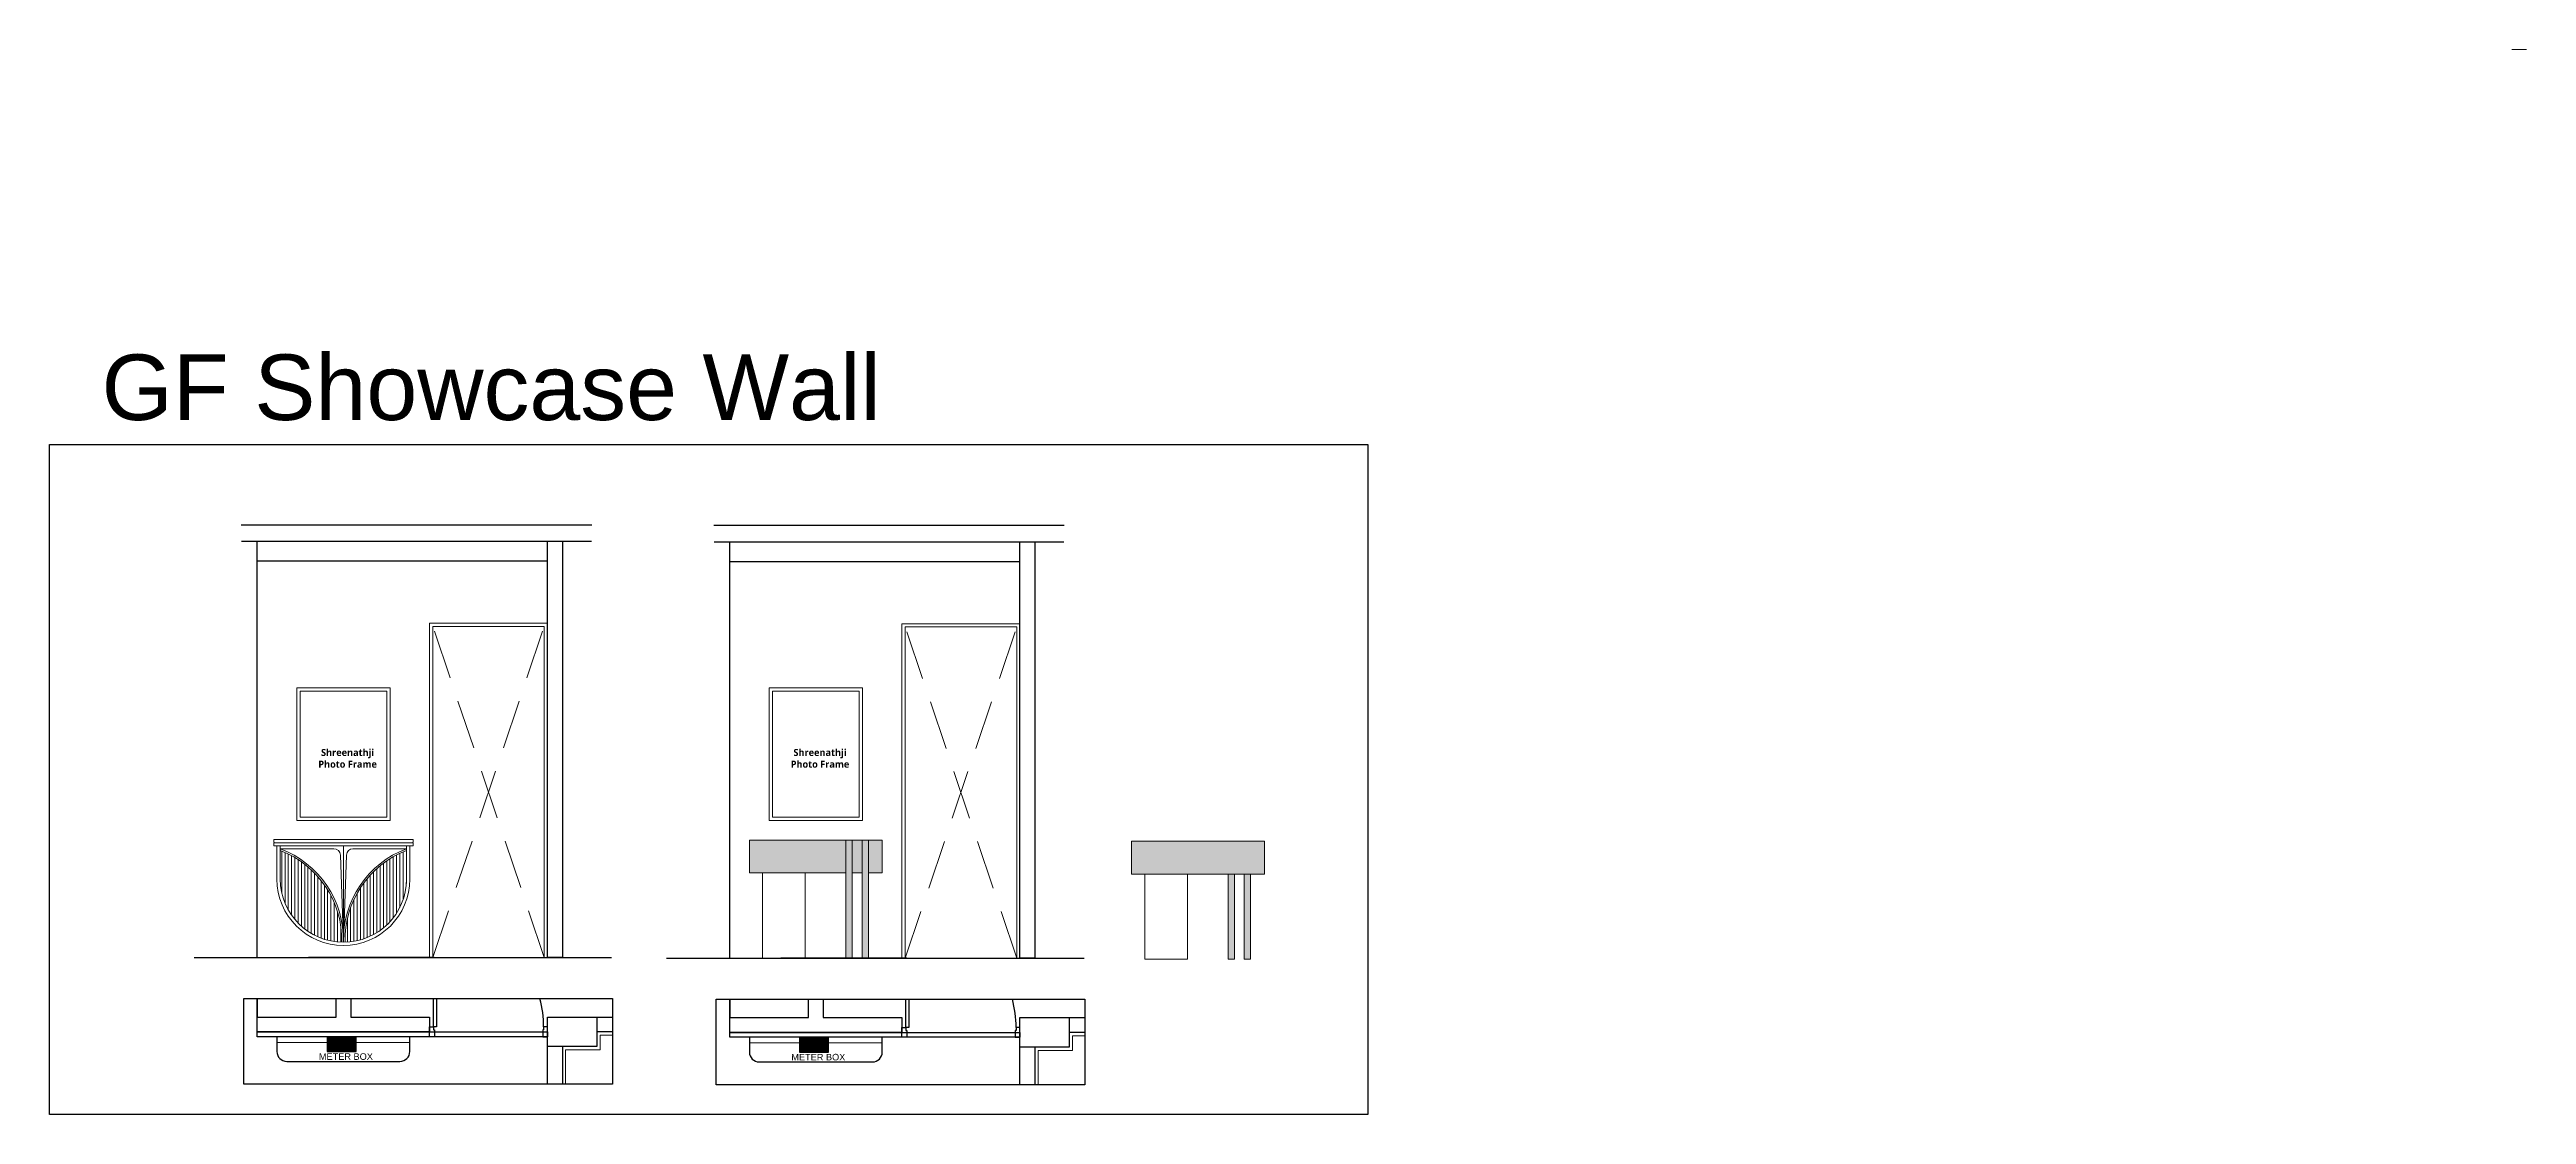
# Model space of a CAD drawing. Header units: millimetres. Extents: x 56222 to 3066687, y -650199 to -121287.
# Drawn here: x 149562 to 150317, y -181529 to -181204 of the extents above; entities that cross this region are included whole.
import ezdxf

# ---------------------------------------------------------------- set-up
doc = ezdxf.new("R2010")
doc.units = ezdxf.units.MM
doc.header["$MEASUREMENT"] = 0
for name, pattern in [('ACAD_ISO02W100', [15, 12, -3]), ('DASHED', [0.75, 0.5, -0.25]), ('DASHEDX2', [1.5, 1, -0.5])]:
    doc.linetypes.add(name, pattern=pattern)
for name, color, linetype, lineweight in [('@~LEVEL GRID LINE', 43, 'ACAD_ISO02W100', 9), ('COLUMN', 1, 'Continuous', 30), ('el', 7, 'Continuous', 20), ('Electrical', 84, 'Continuous', 30), ('ELEVATION', 250, 'Continuous', 9), ('ELEVATION ( D~W~RaiL )', 250, 'Continuous', 9), ('FIRST FLOOR', 7, 'Continuous', 9), ('FIRST FLOOR ( DW_RAIL )', 7, 'Continuous', 9), ('FURNI', 25, 'Continuous', 5), ('FURNITURE', 32, 'Continuous', 9), ('furniture dimensions', 1, 'DASHED', 0), ('GROUND FLOOR', 7, 'Continuous', 9), ('GROUND FLOOR  ( PLINE )', 251, 'Continuous', 30), ('SECTION ( SLAB PLine )', 104, 'Continuous', 30), ('Text', 7, 'Continuous', 15), ('XX~SLAB ( BEAM )~ ( DIM )', 7, 'Continuous', 9)]:
    doc.layers.add(name, color=color, linetype=linetype, lineweight=lineweight)
doc.layers.add('AR ELE-5', color=134, linetype='Continuous')
doc.layers.add('str coll', color=6, linetype='Continuous')
doc.layers.add('PDF_INT-ELEC SWITCH BOARD', color=7, linetype='Continuous', true_color=0x00751d)
doc.styles.get("Standard").update_dxf_attribs({"font": 'arial.ttf', "height": 6})

msp = doc.modelspace()

# ---------------------------------------------------------------- hatches: boundary and pattern name
at = {"layer": 'el', "ltscale": 10, "true_color": 0x939598}
h = msp.add_hatch(dxfattribs=at)
h.set_pattern_fill('ANSI31', color=252, scale=0.3)
h.set_pattern_definition([(45, (-3170909.630643, 328638.973023), (-0.0265165042945, 0.0265165042945), [])])
h.paths.add_polyline_path([(149655.4301, -181509.509), (149655.4301, -181504.9611), (149646.615, -181504.9611), (149646.615, -181509.509)])
h = msp.add_hatch(dxfattribs=at)
h.set_pattern_fill('ANSI31', color=252, scale=0.3)
h.set_pattern_definition([(45, (-3170765.610224, 328638.800363), (-0.0265165042945, 0.0265165042945), [])])
h.paths.add_polyline_path([(149799.4506, -181509.6817), (149799.4506, -181505.1337), (149790.6354, -181505.1337), (149790.6354, -181509.6817)])
at = {"layer": 'FURNITURE', "lineweight": 0, "true_color": 0xc8a668, "transparency": 33554687}
h = msp.add_hatch(color=43, dxfattribs=at)
h.dxf.hatch_style = 1
h.paths.add_polyline_path([(149804.7465, -181444.9763), (149775.3261, -181444.9763), (149775.3261, -181454.9763), (149804.7465, -181454.9763)])
h.paths.add_polyline_path([(149809.6715, -181444.9763), (149806.6715, -181444.9763), (149806.6715, -181454.9763), (149809.6715, -181454.9763)])
h.paths.add_polyline_path([(149815.8261, -181444.9763), (149811.5964, -181444.9763), (149811.5964, -181454.9763), (149815.8261, -181454.9763)])
at = {"layer": 'FURNITURE', "lineweight": 0, "true_color": 0xdccb47, "transparency": 33554600}
h = msp.add_hatch(color=53, dxfattribs=at)
h.dxf.hatch_style = 1
h.paths.add_polyline_path([(149806.6715, -181444.9763), (149804.7465, -181444.9763), (149804.7465, -181480.9763), (149806.6715, -181480.9763)])
h.paths.add_polyline_path([(149811.5964, -181444.9763), (149809.6715, -181444.9763), (149809.6715, -181480.9763), (149811.5964, -181480.9763)])
at = {"layer": 'FURNITURE', "lineweight": 0, "true_color": 0xc8a668, "transparency": 33554687}
h = msp.add_hatch(color=43, dxfattribs=at)
h.dxf.hatch_style = 1
h.paths.add_polyline_path([(149932.3388, -181445.3318), (149891.8388, -181445.3318), (149891.8388, -181455.3318), (149928.1092, -181455.3318), (149932.3388, -181455.3318)])
at = {"layer": 'FURNITURE', "lineweight": 0, "true_color": 0xdccb47, "transparency": 33554600}
h = msp.add_hatch(color=53, dxfattribs=at)
h.dxf.hatch_style = 1
h.paths.add_polyline_path([(149928.1092, -181445.3318), (149926.1842, -181445.3318), (149926.1842, -181455.3318), (149928.1092, -181455.3318)])
h.paths.add_polyline_path([(149923.1842, -181445.3318), (149921.2593, -181445.3318), (149921.2593, -181455.3318), (149923.1842, -181455.3318)])
at = {"layer": 'FURNITURE', "lineweight": 0, "true_color": 0x98753a, "transparency": 33554600}
h = msp.add_hatch(dxfattribs=at)
h.set_pattern_fill('ANSI31', color=35, scale=8, angle=45)
h.set_pattern_definition([(90, (-1655.2415, 194.4688), (-1, 0), [])])
h.paths.add_polyline_path([(149670.8057, -181456.8747), (149670.8057, -181448.1714, 0.31785858), (149652.0557, -181476.1182, 0.40662553)])
h.paths.add_polyline_path([(149632.3057, -181448.1714), (149632.3057, -181456.8747, 0.40662553), (149651.0557, -181476.1182, 0.31785858)])
at = {"layer": 'FURNITURE', "lineweight": 0, "true_color": 0xdccb47, "transparency": 33554600}
h = msp.add_hatch(color=53, dxfattribs=at)
h.dxf.hatch_style = 1
h.paths.add_polyline_path([(149928.1092, -181455.3318), (149926.1842, -181455.3318), (149926.1842, -181481.3318), (149928.1092, -181481.3318)])
h.paths.add_polyline_path([(149923.1842, -181455.3318), (149921.2523, -181455.3318), (149921.2523, -181481.3318), (149923.1842, -181481.3318)])

# ---------------------------------------------------------------- linework, layer by layer
for points in [[(149679.9057, -181493.3237), (149679.9057, -181501.9611), (149679.0057, -181501.9611), (149679.0057, -181493.3237)], [(149823.9261, -181493.4964), (149823.9261, -181502.1337), (149823.0261, -181502.1337), (149823.0261, -181493.4964)]]:
    msp.add_lwpolyline(points)
for points in [[(149677.8057, -181501.9611), (149679.0057, -181501.9611), (149679.0057, -181502.8611), (149679.3057, -181502.8611), (149679.3057, -181504.9611), (149677.8057, -181504.9611)], [(149713.8057, -181501.9611), (149712.6057, -181501.9611), (149712.6057, -181502.8611), (149712.3057, -181502.8611), (149712.3057, -181504.9611), (149713.8057, -181504.9611)], [(149821.8261, -181502.1337), (149823.0261, -181502.1337), (149823.0261, -181503.0337), (149823.3261, -181503.0337), (149823.3261, -181505.1337), (149821.8261, -181505.1337)], [(149857.8261, -181502.1337), (149856.6261, -181502.1337), (149856.6261, -181503.0337), (149856.3261, -181503.0337), (149856.3261, -181505.1337), (149857.8261, -181505.1337)]]:
    msp.add_lwpolyline(points, close=True)
at = {"layer": '@~LEVEL GRID LINE', "linetype": 'Continuous', "lineweight": 0}
for points in [[(149921.2523, -181455.3318), (149923.1842, -181455.3318), (149923.1842, -181481.3318), (149921.2523, -181481.3318)], [(149926.1842, -181455.3318), (149928.1092, -181455.3318), (149928.1092, -181481.3318), (149926.1842, -181481.3318)]]:
    msp.add_lwpolyline(points, close=True, dxfattribs=at)
at = {"layer": 'AR ELE-5', "linetype": 'ByBlock', "ltscale": 15}
for centre in [(149678.9564, -181501.9815), (149822.9768, -181502.1541)]:
    msp.add_arc(centre, 33.6493, 0.0347359, 14.9095447, dxfattribs=at)
at = {"layer": 'COLUMN'}
for points in [[(149728.8057, -181498.9611), (149728.8057, -181507.9611), (149713.8057, -181507.9611), (149713.8057, -181498.9611)], [(149872.8261, -181499.1337), (149872.8261, -181508.1337), (149857.8261, -181508.1337), (149857.8261, -181499.1337)]]:
    msp.add_lwpolyline(points, close=True, dxfattribs=at)
at = {"layer": 'ELEVATION', "lineweight": 0}
for points in [[(149677.8057, -181378.8036), (149713.8057, -181378.8036), (149713.8057, -181480.8036), (149677.8057, -181480.8036)], [(149678.8057, -181379.8036), (149712.8057, -181379.8036), (149712.8057, -181480.8036), (149678.8057, -181480.8036)], [(149821.8261, -181378.9763), (149857.8261, -181378.9763), (149857.8261, -181480.9763), (149821.8261, -181480.9763)], [(149822.8261, -181379.9763), (149856.8261, -181379.9763), (149856.8261, -181480.9763), (149822.8261, -181480.9763)], [(149637.3824, -181398.537), (149665.8057, -181398.537), (149665.8057, -181439.0234), (149637.3824, -181439.0234)], [(149638.3824, -181399.537), (149664.8057, -181399.537), (149664.8057, -181438.0234), (149638.3824, -181438.0234)], [(149781.4029, -181398.537), (149809.8261, -181398.537), (149809.8261, -181439.0234), (149781.4029, -181439.0234)], [(149782.4029, -181399.537), (149808.8261, -181399.537), (149808.8261, -181438.0234), (149782.4029, -181438.0234)]]:
    msp.add_lwpolyline(points, close=True, dxfattribs=at)
at = {"layer": 'ELEVATION ( D~W~RaiL )', "lineweight": 25}
for points in [[(149621.208, -181493.3237), (149733.5768, -181493.3237), (149733.5768, -181519.4496), (149621.208, -181519.4496)], [(149765.2284, -181493.4964), (149877.5972, -181493.4964), (149877.5972, -181519.6223), (149765.2284, -181519.6223)]]:
    msp.add_lwpolyline(points, close=True, dxfattribs=at)
at = {"layer": 'FIRST FLOOR', "ltscale": 0.7}
msp.add_lwpolyline([(150312.5902, -181203.8637), (150317.0902, -181203.8637)], dxfattribs=at)
at = {"layer": 'FIRST FLOOR ( DW_RAIL )', "color": 251, "linetype": 'DASHEDX2', "lineweight": 0, "ltscale": 15, "true_color": 0x4b4c4e}
for p, q in [((149678.8057, -181480.8036), (149712.8057, -181379.8036)), ((149712.8057, -181480.8036), (149678.8057, -181379.8036)), ((149822.8261, -181480.9763), (149856.8261, -181379.9763)), ((149856.8261, -181480.9763), (149822.8261, -181379.9763))]:
    msp.add_line(p, q, dxfattribs=at)
at = {"layer": 'FURNI', "lineweight": 0}
for p, q in [((149677.8057, -181378.8036), (149677.8057, -181444.8036)), ((149821.8261, -181378.9763), (149821.8261, -181444.9763)), ((149630.3057, -181445.6537), (149630.5121, -181445.7704)), ((149630.3057, -181445.887), (149630.5121, -181445.7704)), ((149630.5121, -181445.7704), (149672.5993, -181445.7704)), ((149631.3057, -181456.8747), (149631.3057, -181446.7371)), ((149632.3057, -181456.8747), (149632.3057, -181446.7371)), ((149632.3057, -181447.6369), (149648.6295, -181447.6369)), ((149651.5557, -181476.1247), (149651.5557, -181446.7371)), ((149654.4819, -181447.6369), (149670.8057, -181447.6369)), ((149670.8057, -181456.8747), (149670.8057, -181446.7371)), ((149671.8057, -181456.8747), (149671.8057, -181446.7371)), ((149672.8057, -181445.6537), (149672.5993, -181445.7704)), ((149672.8057, -181445.887), (149672.5993, -181445.7704)), ((149650.6283, -181449.5671), (149651.5557, -181476.1247)), ((149652.4831, -181449.5671), (149651.5557, -181476.1247)), ((149620.7109, -181480.8036), (149733.3229, -181480.8036)), ((149764.7313, -181480.9763), (149877.3433, -181480.9763))]:
    msp.add_line(p, q, dxfattribs=at)
for points in [[(149630.3057, -181445.6537), (149630.3057, -181444.8036), (149672.8057, -181444.8036), (149672.8057, -181445.6537)], [(149672.8057, -181445.887), (149672.8057, -181446.7371), (149630.3057, -181446.7371), (149630.3057, -181445.887)], [(149809.6715, -181454.9763), (149806.6715, -181454.9763)], [(149926.1842, -181455.3318), (149923.1842, -181455.3318)]]:
    msp.add_lwpolyline(points, dxfattribs=at)
at = {"layer": 'FURNI', "color": 43, "lineweight": 0, "true_color": 0xc2b261}
for points in [[(149804.7465, -181454.9763), (149775.3261, -181454.9763), (149775.3261, -181444.9763), (149815.8261, -181444.9763), (149815.8261, -181454.9763), (149811.5964, -181454.9763)], [(149928.1092, -181455.3318), (149891.8388, -181455.3318), (149891.8388, -181445.3318), (149932.3388, -181445.3318), (149932.3388, -181455.3318), (149928.1092, -181455.3318)]]:
    msp.add_lwpolyline(points, dxfattribs=at)
msp.add_lwpolyline([(149804.7465, -181444.9763), (149806.6715, -181444.9763), (149806.6715, -181480.9763), (149804.7465, -181480.9763)], close=True, dxfattribs=at)
at = {"layer": 'FURNI', "color": 53, "lineweight": 0, "true_color": 0xdccb47}
msp.add_lwpolyline([(149809.6715, -181444.9763), (149811.5964, -181444.9763), (149811.5964, -181480.9763), (149809.6715, -181480.9763)], close=True, dxfattribs=at)
at = {"layer": 'FURNI', "color": 252, "lineweight": 0, "true_color": 0x939598}
for points in [[(149779.3261, -181454.9763), (149792.3608, -181454.9763), (149792.3608, -181480.9763), (149779.3261, -181480.9763)], [(149895.8388, -181455.3318), (149908.8735, -181455.3318), (149908.8735, -181481.3318), (149895.8388, -181481.3318)]]:
    msp.add_lwpolyline(points, close=True, dxfattribs=at)
at = {"layer": 'FURNI', "lineweight": 0}
for centre, radius, start, end in [((149621.921, -181475.402), 29.6435, 358.6030101, 69.4931355), ((149648.6295, -181449.6369), 2, 2, 90), ((149681.1904, -181475.402), 29.6435, 110.5068645, 181.3969899), ((149654.4819, -181449.6369), 2, 90, 178), ((149621.921, -181475.402), 29.1435, 358.6030101, 69.1250302), ((149681.1904, -181475.402), 29.1435, 110.8749698, 181.3969899), ((149651.5557, -181456.8747), 20.25, 180, 0), ((149651.5557, -181456.8747), 19.25, 180, 0)]:
    msp.add_arc(centre, radius, start, end, dxfattribs=at)
at = {"layer": 'FURNITURE', "lineweight": 30}
for p, q in [((149679.2748, -181480.8036), (149640.8777, -181480.8036, 0)), ((149823.2952, -181480.9763), (149784.8981, -181480.9763, 0)), ((149625.3057, -181498.9611), (149625.3057, -181493.3237)), ((149769.3261, -181499.1337), (149769.3261, -181493.4964)), ((149631.3057, -181504.9611), (149631.3057, -181509.4611)), ((149671.8057, -181509.4611), (149671.8057, -181504.9611)), ((149775.3261, -181505.1337), (149775.3261, -181509.6337)), ((149815.8261, -181509.6337), (149815.8261, -181505.1337)), ((149634.3057, -181512.4611), (149668.8057, -181512.4611)), ((149778.3261, -181512.6337), (149812.8261, -181512.6337))]:
    msp.add_line(p, q, dxfattribs=at)
at = {"layer": 'FURNITURE', "color": 242, "lineweight": 30, "true_color": 0xcd2027}
msp.add_lwpolyline([(149561.9689, -181324.3565), (149963.8192, -181324.3565), (149963.8192, -181528.668), (149561.9689, -181528.668)], close=True, dxfattribs=at)
at = {"layer": 'FURNITURE', "lineweight": 30}
for points in [[(149625.3057, -181493.3237), (149625.3057, -181498.9611), (149649.3057, -181498.9611), (149649.3057, -181493.3237)], [(149769.3261, -181493.4964), (149769.3261, -181499.1337), (149793.3261, -181499.1337), (149793.3261, -181493.4964)], [(149718.3057, -181507.9611), (149718.3057, -181519.4496)], [(149733.5768, -181503.4611), (149728.8057, -181503.4611)], [(149862.3261, -181508.1337), (149862.3261, -181519.6223)], [(149877.5972, -181503.6337), (149872.8261, -181503.6337)]]:
    msp.add_lwpolyline(points, dxfattribs=at)
for points in [[(149625.3057, -181503.4611), (149713.8057, -181503.4611), (149713.8057, -181504.9611), (149625.3057, -181504.9611)], [(149769.3261, -181503.6337), (149857.8261, -181503.6337), (149857.8261, -181505.1337), (149769.3261, -181505.1337)]]:
    msp.add_lwpolyline(points, close=True, dxfattribs=at)
at = {"layer": 'FURNITURE', "lineweight": 5}
for points in [[(149631.3057, -181504.9611), (149671.8057, -181504.9611), (149671.8057, -181506.6738), (149631.3057, -181506.6738)], [(149775.3261, -181505.1337), (149815.8261, -181505.1337), (149815.8261, -181506.8464), (149775.3261, -181506.8464)]]:
    msp.add_lwpolyline(points, close=True, dxfattribs=at)
at = {"layer": 'FURNITURE'}
for points in [[(149729.8057, -181504.4611), (149729.8057, -181508.9611), (149719.3057, -181508.9611)], [(149733.5768, -181504.4611), (149729.8057, -181504.4611)], [(149873.8261, -181504.6337), (149873.8261, -181509.1337), (149863.3261, -181509.1337)], [(149877.5972, -181504.6337), (149873.8261, -181504.6337)], [(149719.3057, -181508.9611), (149719.3057, -181519.4496)], [(149863.3261, -181509.1337), (149863.3261, -181519.6223)]]:
    msp.add_lwpolyline(points, dxfattribs=at)
at = {"layer": 'FURNITURE', "lineweight": 30}
for centre, start, end in [((149634.3057, -181509.4611), 180, 270), ((149668.8057, -181509.4611), 270, 0), ((149778.3261, -181509.6337), 180, 270), ((149812.8261, -181509.6337), 270, 0)]:
    msp.add_arc(centre, 3, start, end, dxfattribs=at)
at = {"layer": 'GROUND FLOOR'}
for p, q in [((149649.3057, -181493.3237), (149649.3057, -181498.9611)), ((149653.8057, -181493.3237), (149653.8057, -181498.9611)), ((149649.3057, -181498.9611), (149625.3057, -181498.9611)), ((149625.3057, -181503.4611), (149625.3057, -181498.9611)), ((149653.8057, -181498.9611), (149671.8057, -181498.9611)), ((149713.8057, -181498.9611), (149713.8057, -181519.4496)), ((149733.5768, -181498.9611), (149713.8057, -181498.9611)), ((149793.3261, -181499.1337), (149769.3261, -181499.1337)), ((149769.3261, -181503.6337), (149769.3261, -181499.1337)), ((149793.3261, -181493.4964), (149793.3261, -181499.1337)), ((149797.8261, -181493.4964), (149797.8261, -181499.1337)), ((149797.8261, -181499.1337), (149815.8261, -181499.1337)), ((149857.8261, -181499.1337), (149857.8261, -181519.6223)), ((149877.5972, -181499.1337), (149857.8261, -181499.1337)), ((149671.8057, -181503.4611), (149625.3057, -181503.4611)), ((149718.3057, -181507.9611), (149718.3057, -181519.4496)), ((149733.5768, -181503.4611), (149728.8057, -181503.4611)), ((149815.8261, -181503.6337), (149769.3261, -181503.6337)), ((149862.3261, -181508.1337), (149862.3261, -181519.6223)), ((149877.5972, -181503.6337), (149872.8261, -181503.6337))]:
    msp.add_line(p, q, dxfattribs=at)
at = {"layer": 'GROUND FLOOR  ( PLINE )'}
for points in [[(149653.8057, -181493.3237), (149653.8057, -181498.9611), (149677.8057, -181498.9611), (149677.8057, -181503.4611), (149625.3057, -181503.4611), (149625.3057, -181498.9611), (149649.3057, -181498.9611), (149649.3057, -181493.3237)], [(149713.8057, -181519.4496), (149713.8057, -181498.9611), (149733.5768, -181498.9611)], [(149797.8261, -181493.4964), (149797.8261, -181499.1337), (149821.8261, -181499.1337), (149821.8261, -181503.6337), (149769.3261, -181503.6337), (149769.3261, -181499.1337), (149793.3261, -181499.1337), (149793.3261, -181493.4964)], [(149857.8261, -181519.6223), (149857.8261, -181499.1337), (149877.5972, -181499.1337)], [(149718.3057, -181507.9611), (149718.3057, -181519.4496)], [(149733.5768, -181503.4611), (149728.8057, -181503.4611)], [(149862.3261, -181508.1337), (149862.3261, -181519.6223)], [(149877.5972, -181503.6337), (149872.8261, -181503.6337)]]:
    msp.add_lwpolyline(points, dxfattribs=at)
at = {"layer": 'PDF_INT-ELEC SWITCH BOARD', "color": 40, "lineweight": 30, "true_color": 0xffc61a}
for p, q in [((149646.615, -181504.9611), (149655.4301, -181509.509)), ((149790.6354, -181505.1337), (149799.4506, -181509.6817))]:
    msp.add_line(p, q, dxfattribs=at)
for points in [[(149655.4301, -181509.509), (149655.4301, -181504.9611), (149646.615, -181504.9611), (149646.615, -181509.509)], [(149799.4506, -181509.6817), (149799.4506, -181505.1337), (149790.6354, -181505.1337), (149790.6354, -181509.6817)]]:
    msp.add_lwpolyline(points, close=True, dxfattribs=at)
at = {"layer": 'SECTION ( SLAB PLine )', "color": 1}
for p, q in [((149620.4266, -181348.8036), (149727.3174, -181348.8036)), ((149764.447, -181348.9763), (149871.3378, -181348.9763)), ((149620.5322, -181353.8036), (149727.206, -181353.8036)), ((149764.5526, -181353.9763), (149871.2264, -181353.9763)), ((149606.0781, -181480.8036), (149733.3229, -181480.8036)), ((149750.0985, -181480.9763), (149877.3433, -181480.9763))]:
    msp.add_line(p, q, dxfattribs=at)
at = {"layer": 'str coll', "lineweight": 30}
for p, q in [((149625.3057, -181359.8036), (149713.8057, -181359.8036)), ((149769.3261, -181359.9763), (149857.8261, -181359.9763))]:
    msp.add_line(p, q, dxfattribs=at)
at = {"layer": 'XX~SLAB ( BEAM )~ ( DIM )', "lineweight": 30}
for p, q in [((149625.3057, -181480.8036), (149625.3057, -181353.8036)), ((149769.3261, -181480.9763), (149769.3261, -181353.9763))]:
    msp.add_line(p, q, dxfattribs=at)
at = {"layer": 'XX~SLAB ( BEAM )~ ( DIM )'}
for p, q in [((149677.8057, -181503.4611), (149677.8057, -181504.9611)), ((149821.8261, -181503.6337), (149821.8261, -181505.1337))]:
    msp.add_line(p, q, dxfattribs=at)
at = {"layer": 'XX~SLAB ( BEAM )~ ( DIM )', "lineweight": 30}
for points in [[(149713.8057, -181353.8036), (149718.3057, -181353.8036), (149718.3057, -181480.8036), (149713.8057, -181480.8036)], [(149857.8261, -181353.9763), (149862.3261, -181353.9763), (149862.3261, -181480.9763), (149857.8261, -181480.9763)]]:
    msp.add_lwpolyline(points, close=True, dxfattribs=at)

# ---------------------------------------------------------------- texts
at = {"layer": 'Electrical', "color": 5, "transparency": 33554687}
for p in [(149644.093, -181512.0022), (149788.1134, -181512.1748)]:
    msp.add_text('METER BOX ', height=2, dxfattribs=at).set_placement(p)
at = {"layer": 'furniture dimensions', "lineweight": 0}
msp.add_text('GF Showcase Wall ', height=20, dxfattribs=at).set_placement((149577.8338, -181316.8712))
at = {"layer": 'Text', "ltscale": 20, "char_height": 2.143647, "width": 39.277817, "attachment_point": 1}
for insert in [(149633.1989, -181417.1899), (149777.2193, -181417.1899)]:
    msp.add_mtext('\\pxqc;{\\fMalgun Gothic|b1|i0|c0|p34;\\C1;Shreenathji \\PPhoto Frame}', dxfattribs=dict(at, insert=insert))

doc.saveas('drawing.dxf')
